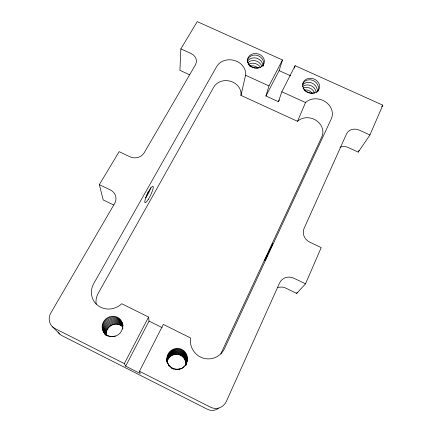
<?xml version="1.0" encoding="UTF-8"?>
<svg xmlns="http://www.w3.org/2000/svg" width="432" height="432" viewBox="0 0 432 432"><rect width="100%" height="100%" fill="white"/><g stroke="black" fill="none" stroke-linecap="round" stroke-linejoin="round"><path stroke-width="0.65" d="M279.337 99.927L278.429 101.709L265.939 96.001L279.121 70.616L282.474 59.983L197.251 21.6L180.873 48.875L179.901 70.324L189.459 74.709M220.855 353.738L321.845 136.814A14.677 12.83 21.9 0 0 315.997 120.296A14.677 12.83 21.9 0 0 297.551 121.322L240.964 95.391L245.533 75.254A15.309 13.138 11.2 0 0 234.608 60.507A15.309 13.138 11.2 0 0 216.659 66.598L93.701 283.635A18.139 17.275 -28.6 0 0 98.307 305.807A18.139 17.275 -28.6 0 0 121.716 303.723L148.57 317.072L149.056 321.095L125.663 366.147L140.281 373.545L139.466 371.261L163.328 324.41L190.512 337.921A18.236 17.95 77 0 0 203.11 358.096A18.236 17.95 77 0 0 224.543 348.548L331.312 118.838A15.557 13.419 21.6 0 0 325.026 101.531A15.557 13.419 21.6 0 0 305.516 102.546L281.831 91.773L295.126 65.68L382.817 105.181L369.927 134.978L358.236 152.118L348.197 147.517A9.558 8.348 27.2 0 0 340.022 147.328M265.939 96.001L268.969 85.919L282.474 59.983M278.429 101.709L281.831 91.773M294.251 68.148L295.126 65.68M297.551 121.322L305.516 102.546M277.949 287.582A10.552 10.001 44.2 0 1 285.784 288.128L296.698 293.398L305.532 283.829L321.203 247.595L309.793 242.179A10.827 9.914 33.2 0 1 304.074 228.425L346.556 133.871A10.136 8.737 26.7 0 1 359.273 130.129L369.927 134.978M296.698 293.398L297.232 292.178M358.236 152.118L359.024 150.304M125.663 366.147L124.335 363.609L148.57 317.072M113.546 204.925L103.199 199.924L99.338 184.637L119.146 151.659L129.94 156.784A10.508 9.445 -1.8 0 0 144.196 152.766L195.442 64.838A9.823 8.381 6.6 0 0 190.993 53.482L180.873 48.875M381.71 106.855L382.817 105.181M279.121 70.616L290.795 75.892M245.533 75.254L268.969 85.919M99.338 184.637L110.349 189.934A10.951 10.044 -10.4 0 1 114.653 203.456L50.841 312.941A12.145 11.286 -37.4 0 0 55.021 328.552L124.335 363.609M305.532 283.829L293.879 278.224A11.254 10.6 42.1 0 0 279.531 283.057L226.379 401.36A12.393 11.842 87.3 0 1 210.541 407.203L139.466 371.261M149.056 321.095L162.135 327.602M52.569 326.851L59.816 334.125M218.462 408.375A11.583 11.059 88.7 0 1 207.376 409.261L62.111 335.718A11.351 10.589 -39.2 0 1 58.066 331.97M240.964 95.391A14.456 12.577 11.2 0 0 230.677 81.308A14.456 12.577 11.2 0 0 213.694 87.194L98.134 293.463A16.994 16.238 -31.4 0 0 96.196 304.155M106.218 335.318A9.833 9.418 -43.6 0 1 111.667 325.215A9.833 9.418 -43.6 0 1 122.769 326.813A9.763 9.445 -51.5 0 0 112.952 324.351A9.752 9.067 -32.9 0 0 106.164 335.561M167.022 361.46A9.882 9.623 -74.6 0 1 178.34 354.429A9.882 9.623 -74.6 0 1 185.814 365.407M265.712 259.357A9.148 0.988 -60.7 0 1 265.901 258.795M266.026 258.476A9.148 0.988 -60.7 0 1 267.295 255.641M150.73 187.634A8.986 0.502 -68 0 1 149.72 190.496A8.986 2.905 -60.2 0 1 145.417 197.856M145.951 197.44A8.986 0.502 -68 0 1 148.203 191.754M167.125 362.502A10.093 9.871 -40.2 0 1 166.973 361.26M180.382 368.642A10.265 10.039 -38.8 0 1 167.53 362.475A10.265 10.039 -38.8 0 1 174.01 349.547A10.433 10.093 -75.2 0 1 185.441 353.441A10.433 10.093 -75.2 0 1 184.88 365.888M185.431 365.45A10.346 10.001 -75.1 0 0 184.88 353.651A10.346 10.001 -75.1 0 0 173.918 350.309A10.179 9.952 -39.5 0 0 167.297 362.459M184.016 366.86A10.433 10.093 -75.2 0 1 180.83 369.014M185.555 365.515A10.26 9.92 -75.1 0 0 184.502 354.121A10.26 9.92 -75.1 0 0 173.826 351.059A10.093 9.871 -40.2 0 0 166.952 360.634A10.012 9.79 -40.8 0 1 173.734 351.794A10.174 9.833 -75.1 0 1 183.697 354.132A10.174 9.833 -75.1 0 1 186.095 364.365A10.093 9.752 -75 0 0 183.308 354.618A10.093 9.752 -75 0 0 173.648 352.517A9.925 9.709 -41.5 0 0 166.973 360.715M179.626 369.441A10.179 9.952 -39.5 0 1 179.005 369.592M173.372 369.203A10.179 9.952 -39.5 0 1 172.789 368.966M171.671 368.377A10.179 9.952 -39.5 0 1 171.148 368.032M168.907 365.85A10.179 9.952 -39.5 0 1 168.226 364.792M167.686 363.658A10.179 9.952 -39.5 0 1 167.47 363.064M167.006 361.395A9.769 9.553 -42.7 0 1 173.475 353.927A9.925 9.59 -75 0 1 185.825 364.981M185.884 364.986A10.006 9.671 -75 0 0 183.141 355.315A10.006 9.671 -75 0 0 173.561 353.23A9.85 9.628 -42.1 0 0 166.941 361.363M185.733 364.97A9.85 9.509 -74.9 0 0 173.394 354.618A9.688 9.477 -43.3 0 0 166.979 362.027M105.03 334.314A10.076 9.347 -32.1 0 1 111.262 320.539A10.082 9.758 -50.2 0 1 122.818 325.096M104.825 333.941A10.163 9.423 -31.9 0 1 110.824 319.545A10.168 9.839 -49.9 0 1 122.985 325.274M115.333 335.966A10.336 9.574 -31.4 0 1 102.859 329.989A10.336 9.574 -31.4 0 1 109.922 317.504A10.341 10.012 -49.2 0 1 122.872 325.798M122.893 327.71A10.341 10.012 -49.2 0 1 122.71 328.979M107.282 335.993A10.249 9.499 -31.6 0 1 106.774 335.664M105.413 334.476A10.249 9.499 -31.6 0 1 110.376 318.53A10.249 9.925 -49.6 0 1 122.845 324.907M105.835 335.281A9.828 9.131 -32.7 0 1 112.541 323.422A9.839 9.52 -51.2 0 1 122.823 326.371M105.052 334.114A9.995 9.277 -32.3 0 1 111.699 321.516A10.001 9.677 -50.6 0 1 122.855 325.507M122.855 325.933A9.92 9.596 -50.9 0 0 112.12 322.477A9.909 9.207 -32.5 0 0 105.354 334.422M247.806 62.791A8.305 6.421 6.2 0 1 251.435 60.766A8.278 7.549 25.8 0 1 261.938 66.62M258.914 67.673A8.424 6.48 6.2 0 1 250.852 66.528M250.436 66.258A8.424 6.48 6.2 0 1 248.994 64.994M248.427 64.276A8.424 6.48 6.2 0 1 248.189 63.904M247.547 62.321A8.424 6.48 6.2 0 1 252.709 55.328A8.397 7.636 25.8 0 1 260.923 57.445A8.397 7.636 25.8 0 1 263.477 65.124M262.958 65.891A8.338 7.592 25.8 0 0 252.067 58.072A8.365 6.453 6.2 0 0 247.401 61.463M263.347 65.588A8.397 7.636 25.8 0 1 263.191 66.042M260.447 67.43A8.219 7.501 25.9 0 0 250.814 63.434A8.246 6.394 6.2 0 0 248.616 64.346M258.179 68.094A8.159 7.457 25.9 0 0 250.198 66.058A8.186 6.367 6.2 0 0 249.734 66.193M317.347 92A8.397 7.636 33 0 0 306.412 82.636A8.473 6.604 11.2 0 0 302.573 85.066M317.925 91.341A8.456 7.679 33 0 0 316.24 82.717A8.456 7.679 33 0 0 307.449 80.055A8.532 6.637 11.2 0 0 302.632 84.364M314.356 92.794A8.532 6.637 11.2 0 1 306.196 91.616M305.764 91.341A8.532 6.637 11.2 0 1 304.96 90.725M304.587 90.391A8.532 6.637 11.2 0 1 304.247 90.04M303.642 89.3A8.532 6.637 11.2 0 1 303.383 88.911M316.273 92.534A8.338 7.587 33.1 0 0 305.386 85.185A8.408 6.572 11.2 0 0 302.481 86.665M314.712 93.069A8.278 7.544 33.2 0 0 304.376 87.691A8.348 6.545 11.2 0 0 303.026 88.193M304.333 89.969A8.219 7.501 33.3 0 1 312.709 93.728M272.83 243.54L264.886 260.237L272.83 243.54M183.892 366.833A10.546 10.298 -74.1 0 0 180.635 348.948A10.546 10.298 -74.1 0 0 167.049 360.963A10.546 10.298 -74.1 0 0 183.892 366.833M304.787 90.137A8.624 7.339 19.6 0 0 319.194 88.868A8.624 7.339 19.6 0 0 309.463 78.316A8.624 7.339 19.6 0 0 304.787 90.137M113.605 336.609A10.503 10.044 -40.7 0 0 120.798 320.074A10.503 10.044 -40.7 0 0 103.043 322.774A10.503 10.044 -40.7 0 0 113.605 336.609M250.166 65.761A8.532 7.241 13.5 0 0 264.2 63.007A8.532 7.241 13.5 0 0 253.498 53.671A8.532 7.241 13.5 0 0 250.166 65.761M148.284 199.395A9.088 1.706 -64.2 0 0 153.025 186.327A9.088 1.706 -64.2 0 0 145.795 197.748A9.088 1.706 -64.2 0 0 148.284 199.395"/></g></svg>
